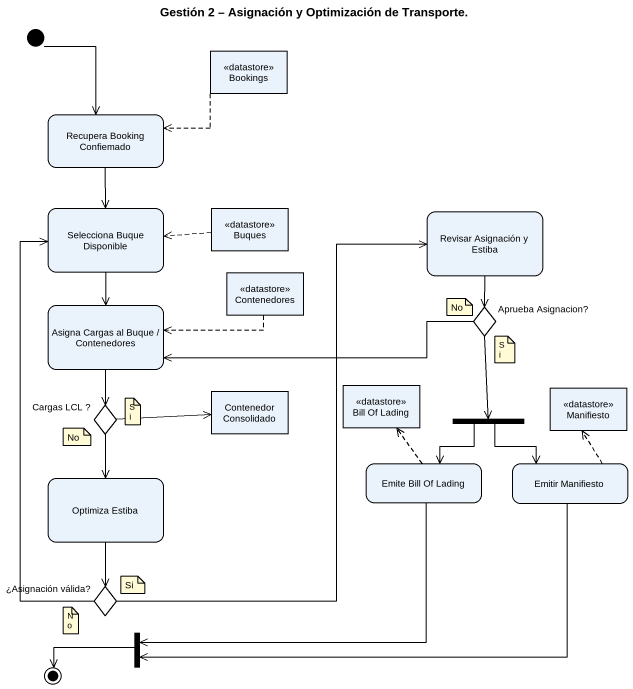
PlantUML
@startuml
title Gestión 2 – Asignación y Optimización de Transporte.
hide empty description
state Bookings <<datastore>>
state "Recupera Booking Confiemado" as Recupera_Booking_Confiemado
state "Selecciona Buque Disponible" as Selecciona_Buque_Disponible
state Buques <<datastore>>
state "Revisar Asignación y Estiba" as Revisar_Asignación_y_Estiba
state Contenedores <<datastore>>
state "Asigna Cargas al Buque / Contenedores" as Asigna_Cargas_al_Buque
state "Aprueba Asignacion?" as Aprueba_Asignacion <<choice>>
state "Cargas LCL ?" as Cargas_LCL <<choice>>
state "Contenedor Consolidado" as Contenedor_Consolidado <<object>>
state "Bill Of Lading" as Bill_Of_Lading <<datastore>>
state Manifiesto <<datastore>>
state fork1 <<fork>>
state "Optimiza Estiba" as Optimiza_Estiba
state "Emite Bill Of Lading" as Emite_Bill_Of_Lading
state "Emitir Manifiesto" as Emitir_Manifiesto
state "¿Asignación válida?" as Asignación_válida <<choice>>
state fork2 <<join>>
[*] --> Recupera_Booking_Confiemado
Bookings -left[dashed]-> Recupera_Booking_Confiemado
Recupera_Booking_Confiemado --> Selecciona_Buque_Disponible
Selecciona_Buque_Disponible --> Asigna_Cargas_al_Buque
Buques -left[dashed]-> Selecciona_Buque_Disponible
Revisar_Asignación_y_Estiba --> Aprueba_Asignacion
Contenedores -left[dashed]-> Asigna_Cargas_al_Buque
Asigna_Cargas_al_Buque --> Cargas_LCL
Aprueba_Asignacion -left-> Asigna_Cargas_al_Buque
Aprueba_Asignacion --> fork1
Cargas_LCL -right-> Contenedor_Consolidado
Cargas_LCL --> Optimiza_Estiba
fork1 --> Emite_Bill_Of_Lading
fork1 --> Emitir_Manifiesto
Optimiza_Estiba --> Asignación_válida
Emite_Bill_Of_Lading -up[dashed]-> Bill_Of_Lading
Emite_Bill_Of_Lading -left-> fork2
Emitir_Manifiesto -up[dashed]-> Manifiesto
Emitir_Manifiesto -left-> fork2
Asignación_válida -up-> Selecciona_Buque_Disponible
Asignación_válida -up-> Revisar_Asignación_y_Estiba
fork2 -left-> [*]
note as N1
  No
end note
note as N2
  Si
end note
note as N3
  Si
end note
note as N4
  No
end note
note as N5
  Si
end note
note as N6
  No
end note
@enduml
